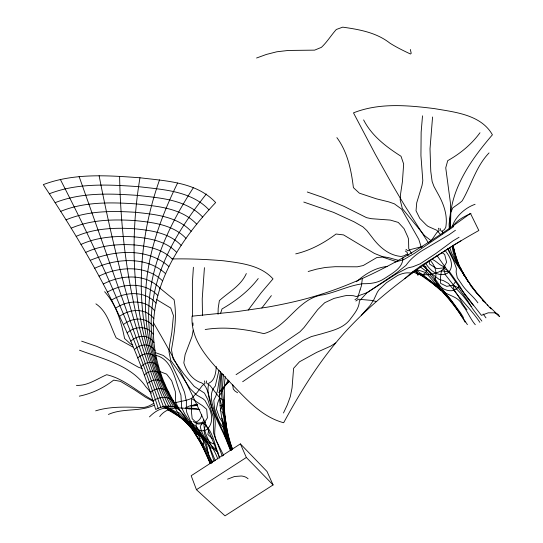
<?xml version="1.0" encoding="UTF-8"?>
<svg xmlns="http://www.w3.org/2000/svg" width="543" height="543" viewBox="0 0 543 543"><rect width="100%" height="100%" fill="white"/><g stroke="black" fill="none" stroke-linecap="round" stroke-linejoin="round"><path stroke-width="0.81" d="M193.186 330.158L192.012 336.497L185.102 354.627L183.839 362.873C186.235 370.957 191.489 378.715 199.444 382.116C206.91 383.711 207.955 393.322 210.039 399.315C212.659 415.205 222.053 428.291 227.51 443.068L230.51 450.609M218.035 314.343L218.198 308.193L219.379 300.605C228.82 292.032 240.922 285.761 246.332 273.557M223.75 401.528L223.668 403.177L220.18 410.881M402.913 257.749C403.232 267.597 392.806 272.939 385.835 277.677L383.955 278.837C377.602 282.978 370.469 283.792 363.172 283.711C349.359 285.319 336.864 292.012 323.323 294.788C297.917 297.842 287.709 327.239 263.823 333.633C244.669 328.99 224.822 326.357 205.2 329.526M153.425 326.519C154.239 278.118 183.724 236.476 215.652 202.546C196.498 181.986 166.063 181.016 139.972 177.771C107.758 175.457 74.12 172.912 43.311 184.613C89.717 254.531 131.766 328.61 155.671 409.49C162.71 405.75 172.565 404.168 179.041 409.829C162.452 385.455 152.569 356.16 153.425 326.519C146.203 316.42 132.336 317.458 123.383 324.578M216.318 366.505C215.836 372.518 215.076 380.331 208.872 383.182C205.743 394.266 211.797 405.227 214.159 415.958C217.485 425.637 211.41 434.264 217.729 443.502L223.668 455.462M224.87 431.868L223.96 423.33L221.843 418.124M193.396 267.278L192.371 283.168L192.548 316.236M204.433 267.672L202.227 298.806L202.485 315.544M226.119 435.147L225.773 429.486L223.546 416.135L222.474 412.123L221.856 411.655M453.405 250.934L453.493 245.26M224.239 400.089L224.13 401.82L224.286 400.822L219.63 397.761L210.1 385.591L206.774 383.222L206.333 380.847M422.515 115.829L421.144 132.18L420.934 155.556L422.807 180.738L422.013 185.523L416.719 202.797L416.033 210.786L419.766 218.334L426.146 224.829L427.999 226.363L436.952 230.354L440.495 234.569M432.567 116.989L430.015 148.809L430.775 171.391L432.14 181.511L433.986 186.487L438.574 194.889C444.025 204.82 447.846 215.992 445.742 227.429L444.228 229.791L442.572 230.68L442.586 233.918M232.75 384.763L233.239 388.971L235.024 391.055L237.576 392.765M223.377 374.358L222.582 385.605L222.847 394.164C225.128 412.565 225.182 431.61 232.404 448.966M222.128 373.604C218.666 392.222 224.782 410.447 226.764 428.848L226.35 429.913C219.372 425.698 216.942 415.829 214.573 408.479L213.793 400.313L215.924 395.935L217.607 390.281L220.478 371.48M139.972 177.771C127.11 254.511 134.718 335.574 168.744 406.116M221.266 373.163C216.983 399.057 221.062 426.058 231.78 449.937M227.103 439.328C227.693 428.956 223.58 418.768 223.913 408.329C225.569 397.795 223.03 387.05 225.454 376.638M208.763 430.137L207.806 434.42L212.259 438.486M362.371 278.45L361.414 285.856L360.07 289.948M201.745 414.655C201.351 417.9 199.077 420.669 196.172 422.06L196.186 426.384C200.034 433.911 207.331 440.977 207.426 449.801L208.458 453.106M219.026 370.129L215.299 386.012C207.392 394.578 213.29 406.49 215.897 416.169C221.625 427.198 226.031 438.778 230.755 450.256M159.547 179.876C133.435 252.97 133.551 337.155 171.235 406.313M220.594 313.331L222.012 308.94C235.737 300.978 248.579 291.252 258.244 278.525M360.063 289.955L357.606 298.005L354.918 299.722M453.819 251.47L454.043 249.346L452.462 246.169C452.55 259.52 462.819 270.163 468.114 281.803M452.529 225.752C455.733 216.508 464.998 207.786 475.091 204.297M283.473 412.992L287.281 404.908L290.295 396.648L292.053 387.933L293.6 368.317L299.471 361.808L316.583 352.427L330.639 346.169L335.757 342.938M177.602 183.025C160.328 218.218 146.624 256.16 145.558 295.745C144.248 334.427 154.015 373.38 173.556 406.802M228.175 380.114L219.297 396.105M206.069 425.054C201.032 431.753 206.931 442.728 214.621 444.065M203.924 419.915L200.224 426.581C202.369 436.28 208.763 444.33 216.752 449.916M193.423 187.606C171.927 220.94 153.309 257.694 149.522 297.747C145.572 335.947 155.101 375.172 175.66 407.562M248.192 310.067L261.305 292.589L273.014 278.878C260.545 265.106 240.875 263.07 223.506 260.783C206.428 259.344 189.29 258.611 172.145 258.963M261.828 308.017L271.378 295.636M452.753 226.485C457.023 220.051 464.095 216.508 470.951 213.487M455.652 281.41L453.072 285.136L446.76 286.371L440.563 283.331L440.543 276.937L441.418 270.814L445.233 267.156M459.059 286.202C452.387 295.826 438.669 288.55 434.875 279.733C437.373 273.068 435.323 266.314 430.762 260.939M206.326 193.994C181.722 225.216 159.214 260.233 153.051 300.238C146.895 337.787 156.33 377.12 177.507 408.574M489.046 152.916C476.007 166.429 471.399 185.088 462.202 200.835C459.263 203.571 455.896 205.566 452.706 207.955L450.853 212.462L450.459 226.764M479.985 132.75C471.487 144.397 460.233 153.635 447.717 160.667L445.742 167.821L450.52 203.686L450.554 211.899L449.102 224.178L449.265 229.092M218.883 392.569L229.146 380.996M222.868 388.102L229.214 381.424M429.628 242.029L432.296 239.158L436.782 232.628L439.172 230.436L438.316 228.209M361.21 315.463L370.082 305.492L373.862 299.641L377.405 292.093L379.102 289.623L386.514 282.686L397.734 275.423C402.214 273.36 407.114 271.995 411.961 273.339M219.073 392.141L222.44 388.625M149.468 416.888C154.538 411.662 162.398 406.32 169.898 408.798L168.208 410.019L186.948 421.164L190.104 422.271L196.145 426.384L199.573 430.952L206.211 441.758L210.969 447.636L214.431 449.475L218.082 452.638M159.69 416.569C166.667 407.026 178.586 407.121 189.059 408.886M404.847 278.64L411.472 272.688L421.429 265.479L443.339 251.809A347.126 189.751 -34 0 1 478.838 230.504L470.435 213.351C417.703 252.319 359.547 286.433 295.148 301.48A636.851 550.663 -75.7 0 1 266.939 307.223L237.006 311.614L192.066 316.175C190.444 342.395 211.084 361.869 227.422 379.618C244.011 396.329 259.921 416.366 283.656 422.746C301.65 389.596 321.761 357.26 347.479 329.492C378.668 295.983 416.067 268.955 454.627 244.588L460.932 240.861M356.459 281.749C365.059 274.005 375.607 267.523 387.356 266.464M153.995 405.295C139.694 412.056 122.827 407.908 108.396 414.445M355.828 301.026L358.455 299.234L371.283 300.374L376.448 301.521M453.676 226.574L414.465 253.343L403.707 259.642L395.087 262.086M455.455 230.259L449.285 234.596L425.97 248.395C418.28 252.753 411.099 258.068 406.008 265.344L396.207 273.17L367.034 292.718L359.378 300.937C359.242 308.431 353.927 314.193 349.74 319.881C342.837 328.508 331.773 330.741 321.761 333.782L311.336 336.599L302.668 340.637L242.66 381.729M236.069 374.663L267.21 354.185L299.858 331.868L304.046 327.497L317.696 309.625L324.721 302.709L334.081 298.385L344.269 295.949L346.991 295.419L353.289 295.697L356.33 296.539L367.014 292.684L396.56 273.74L407.583 267.998L412.958 266.722L420.139 263.837L435.581 253.696L452.686 241.092L459.052 237.271M137.779 357.986C143.366 352.502 152.325 351.64 156.635 359.072M141.105 366.457C146.332 361.339 154.721 360.443 158.794 367.407M240.4 443.882L191.17 475.736L196.457 489.705L224.999 515.85L273.088 484.933L267.034 471.507L240.4 443.882L246.346 457.484L273.088 484.933M196.457 489.705L246.346 457.484M134.338 349.563C140.481 343.685 150.289 342.823 155.047 350.812M144.302 374.975C149.379 370.197 157.504 369.226 161.542 375.804M130.788 341.18C137.671 334.909 148.599 334.006 153.995 342.626M147.363 383.534C152.515 379.068 160.667 377.996 164.909 384.254M127.137 332.859C134.956 326.16 147.241 325.203 153.465 334.529M150.289 392.148C155.773 387.953 164.224 386.738 168.927 392.752M119.535 316.359C129.818 308.811 145.456 307.664 153.866 318.619M115.598 308.193C127.395 300.218 145.001 298.955 154.762 310.82M153.058 400.795C159.167 396.845 168.181 395.46 173.624 401.277M111.58 300.082C125.066 291.679 144.832 290.295 156.092 303.143M227.524 479.177L234.535 476.496L241.384 475.994A17.519 10.799 -24.1 0 1 246.787 477.745L248.076 478.777M107.48 292.039C122.827 283.215 144.927 281.695 157.85 295.582M153.845 403.293C150.268 405.424 146.63 407.617 142.225 407.46C126.662 407.107 110.724 406.116 95.649 410.854M103.306 284.05C120.689 274.826 145.286 273.156 160.015 288.15M99.05 276.122C118.625 266.498 145.897 264.679 162.574 280.84M94.706 268.228C116.643 258.217 146.766 256.242 165.527 273.631M90.267 260.328C114.716 249.943 147.872 247.805 168.859 266.504M85.699 252.407C100.733 245.388 117.675 243.868 134.06 244.913C147.757 246.21 162.744 248.945 172.579 259.439M81.009 244.425C97.625 236.884 116.27 235.716 134.257 236.863C149.25 238.329 165.846 240.882 176.672 252.407M76.169 236.354C94.475 228.27 114.933 227.503 134.616 228.766C150.974 230.422 169.267 232.777 181.138 245.388M256.561 58.013L266.375 54.443L276.787 51.789L288.265 50.451L314.628 50.139L321.408 47.35C327.144 41.987 331.115 35.268 336.314 29.478L342.728 27.15C359.215 29.458 376.455 32.532 389.867 43.121C396.431 47.289 403.456 50.716 410.481 54.015L411.221 53.289L410.332 49.488M71.181 228.182C91.272 219.535 113.65 219.202 135.132 220.594C152.936 222.454 173.013 224.605 185.977 238.363M422.359 246.542L411.078 249.407L407.827 250.886L405.981 249.325M66.008 219.861C88.007 210.643 112.408 210.793 135.804 212.327C155.115 214.41 177.079 216.345 191.184 231.325M60.653 211.376C84.674 201.562 111.206 202.234 136.632 203.93C157.524 206.272 181.457 207.976 196.756 224.239M55.094 202.688C81.253 192.263 110.039 193.512 137.603 195.392C160.151 198.005 186.154 199.471 202.695 217.091M49.318 193.783C77.737 182.719 108.892 184.593 138.716 186.677C163.002 189.595 191.17 190.817 208.994 209.863M295.725 253.88C310.515 250.404 323.967 243.074 336.049 234.026L343.563 234.909L374.439 253.445L382.224 256.547L388.829 257.701L398.277 260.321M308.18 271.507L316.576 269.145L325.44 267.455L335.146 266.701L357.335 266.81L363.219 265.534L376.944 257.477L382.557 257.083L396.838 261.753M79.312 396.152C91.869 393.587 103.564 387.987 113.65 380.127L120.498 381.362L134.515 389.793L145.483 397.191L153.228 401.345M197.618 404.209L191.075 405.689L190.946 406.144L197.095 405.438M205.525 422.311C201.806 422.23 195.989 424.422 193.172 421.422M197.462 404.569L189.283 406.049L185.468 407.854L196.274 408.546L199.79 409.727M76.441 385.387C87.728 385.869 96.851 378.994 106.686 374.718C124.503 378.831 137.773 392.121 153.404 400.551M220.017 405.689L221.592 405.655L222.806 404.732L223.187 405.037C224.945 419.413 227.15 433.898 231.929 447.581L232.54 449.109M172.681 406.978L170.55 407.026L169.477 406.402M189.242 408.899L199.6 409.51M448.348 271.867L441.418 270.814C435.031 273.767 427.029 276.265 420.228 273.686M444.805 266.742C439.932 266.029 437.061 261.522 432.778 259.622M142.266 368.453L138.628 367.36L117.417 355.414L96.681 346.325L81.62 341.167M155.122 352.509L163.348 355.502L170.027 360.939L181.192 384.179L184.539 392.284L186.405 401.555L186.31 409.755L186.758 412.422L190.498 420.995C193.322 426.907 199.688 433.457 206.645 429.656C212.965 424.524 212.51 415.456 209.517 408.621L205.016 400.524L203.116 398.8L196.532 394.951L190.091 388.652L180.731 374.27L170.773 360.45L168.982 351.81L169.45 345.939L171.812 332.506L173.455 315.632L170.733 308.064L156.622 299.532M155.352 355.251C172.755 358.916 175.158 381.227 180.921 395.08L181.722 407.99L185.061 414.472L196.736 431.468L205.03 438.174L210.29 448.47L215.266 460.654M79.495 350.194C102.736 358.923 130.646 364.95 145.646 386.514L151.456 393.193M303.775 202.057L333.517 212.354L354.05 221.795L362.982 226.899L366.83 230.531L372.681 238.058C379.706 247.377 389.121 255.468 401.243 256.472L404.623 255.631L406.422 254.267L408.994 255.013M307.277 192.005L322.494 197.285L343.862 206.306L366.573 217.668L371.466 218.7L390.342 220.085L398.277 222.42L404.026 228.63L407.773 236.836L408.54 239.083L408.743 248.762L411.431 253.533M132.797 344.751L130.51 343.916L124.578 338.493C121.238 321.741 116.331 304.684 104.629 291.7M159.527 371.385L166.626 374.154L171.656 380.677L175.301 391.489L175.722 402.614L179.387 409.592L193.451 429.907L203.51 448.253L210.284 463.688M162.459 406.503L171.357 411.146L183.663 419.678C191.102 424.877 198.962 430.185 202.885 438.758C206.659 445.701 207.277 453.873 211.804 460.607L212.442 462.113M164.129 406.083C173.237 411.132 182.815 416.664 189.215 424.972C194.462 431.094 196.851 439.986 203.774 444.554L203.482 441.221L199.776 435.038L195.337 430.056L175.308 413.372L163.918 406.605M418.578 273.624L420.024 274.371L418.633 274.364L412.734 271.799M422.956 265.242L425.888 266.701L426.744 270.706L425.169 273.231L423.52 274.174L423.492 274.751L425.515 277.276L440.298 289.426L447.982 297.937L458.984 311.872L467.414 324.646M132.967 347.099L116.161 337.868C110.351 325.976 107.609 311.743 95.907 303.849M166.491 406.34L175.884 411.92L179.305 412.924C193.498 426.805 202.322 445.525 210.324 463.478M441.486 252.373L444.649 254.382L446.631 262.276L443.495 267.903L445.341 274.744L456.5 288.876L462.792 295.528L471.202 306.544M420.106 266.844L425.929 270.971C431.76 276.679 437.726 283.161 440.997 290.681L432.812 283.69L414.275 270.482M174.493 402.967C179.937 401.291 186.093 400.883 191.475 398.426L197.028 392.65L202.193 385.734L205.037 383.249L204.487 380.881M177.317 408.221C186.378 415.578 190.824 427.144 198.799 435.574C204.528 437.712 207.942 442.925 209.856 448.606L214.078 461.251M405.288 250.975L407.175 252.434L407.915 255.631M431.352 240.875L424.511 235.574L402.349 208.593L400.198 200.034L400.544 194.156L402.404 181.742L403.659 164L401.005 156.255C386.236 146.854 371.731 135.872 363.613 119.901M443.319 232.54L440.753 230.524L440 228.311M159.615 287.905L174.072 299.661C177.099 316.325 174.425 333.259 171.459 349.726L173.19 359.052L183.86 374.025L194.238 386.392L204.487 393.146L207.84 399.628L213.012 416.264L213.623 420.492L213.433 432.723L222.277 456.113M494.836 312.273L499.689 316.637L489.956 307.114M463.783 275.091L464.299 275.572L455.787 261.271L451.43 252.644L449.828 247.499M423.323 265.425L432.262 274.167L439.206 279.448L443.312 280.548L448.457 283.439L454.124 290.295C459.263 296.247 461.835 303.944 467.028 309.856M422.535 265.418C433.864 274.778 440.59 287.973 450.181 298.847L460.688 313.012L463.383 317.512M191.36 421.483C193.926 424.083 185.258 423.594 184.688 420.974C180.643 416.888 176.76 412.239 174.9 406.741M488.076 305.553C477.154 294.72 467.713 282.285 460.681 268.581L461.238 269.633L459.113 265.357L452.462 246.169M487.071 304.799L491.211 308.953M414.696 270.828L416.671 272.824L417.961 275.403M485.836 303.014L476.503 292.399L471.141 285.421L454.145 260.436L447.9 248.361M482.578 300.055L484.173 301.833M482.394 300.164L483.46 301.372M445.233 250.601L447.52 253.73C451.606 259.425 453.853 268.344 447.432 273.258C440.21 277.073 432.337 272.362 427.891 266.504L425.637 263.362M472.702 288.17L477.826 294.652M477.888 302.838C473.381 296.295 466.668 291.645 462.263 285.021L457.281 277.717L456.154 272.213L456.385 268.29L453.439 260.402L447.731 249.088M479.876 322.366C472.322 310.983 462.419 301.562 454.226 290.675L453.072 285.136L458.468 287.926L467.869 300.924L472.546 308.723L481.865 321.089M473.218 305.241L464.652 294.32L460.009 286.602L449.658 271.941L443.495 267.903L436.789 268.67L429.656 264.136L428.929 260.898M475.295 324.734C470.041 318.558 467.299 310.691 462.052 304.508C457.525 295.154 446.041 296.057 439.857 288.435C433.362 282.509 426.37 276.937 417.995 273.977L416.189 270.251M483.155 314.024L485.971 317.845M470.937 285.937L471.901 287.308M468.643 282.34C461.183 271.235 455.509 258.889 452.373 245.864M469.546 283.636L471.344 286.229M437 255.604L459.154 286.711L481.417 315.347L488.245 312.816L494.415 312.816A17.817 11.165 -35.5 0 1 498.793 315.32M428.475 242.965L405.254 206.428A166.07 23.315 60.5 0 1 392.277 184.539L375.362 154.375L353.479 112.863C379.224 102.627 407.549 105.254 434.393 108.607C455.041 112.191 480.928 114.587 492.413 134.793C477.446 152.216 463.349 171.065 455.475 192.867A154.898 108.376 -19.4 0 0 450.731 212.157L450.072 218.741L450.004 227.938M462.595 317.689L452.448 302.892L425.895 272.708L420.716 270.821L416.094 269.844L435.961 286.039L436.002 284.607C448.45 294.584 457.22 308.492 465.12 322.189M336.884 137.63C347.635 152.135 351.253 170.102 353.405 187.634L359.378 193.172L376.414 198.826L388.781 201.881L394.394 203.842L401.576 209.103L418.782 239.32L421.348 247.404M153.37 322.583L161.393 336.409A162.934 26.431 59.8 0 1 173.556 358.373C190.858 390.716 206.496 423.981 219.752 458.197M60.273 179.326C98.154 253.228 132.892 329.065 158.176 408.288M231.556 450.276C227.761 441.568 223.146 432.642 222.847 422.99L219.44 417.445L216.386 408.988L217.723 402.933L219.63 397.761L224.639 417.655L224.85 423.085L222.847 422.99L232.024 449.523M211.091 463.518C204.826 447.778 196.356 432.764 184.382 420.716L198.236 434.8L200.353 438.988L198.942 438.513C204.575 445.925 208.722 454.376 211.831 463.125M166.138 406.225C135.037 333.796 121.008 254.918 119.616 176.339M219.691 457.708C214.614 446.387 213.949 432.004 203.883 423.655L197.876 424.035L192.168 418.714L191.55 412.721L191.475 398.426L202.403 405.648L206.686 409.259L207.406 417.832L203.883 423.655C203.978 436.755 213.657 447.025 217.75 458.964M211.627 460.505L212.225 462.025M163.47 406.632C134.657 331.963 114.302 254.267 99.125 175.749M79.122 176.556L160.796 407.325M457.016 260.864L458.984 266.694M456.772 260.131L453.005 245.26M192.941 322.922L193.057 325.427"/></g></svg>
